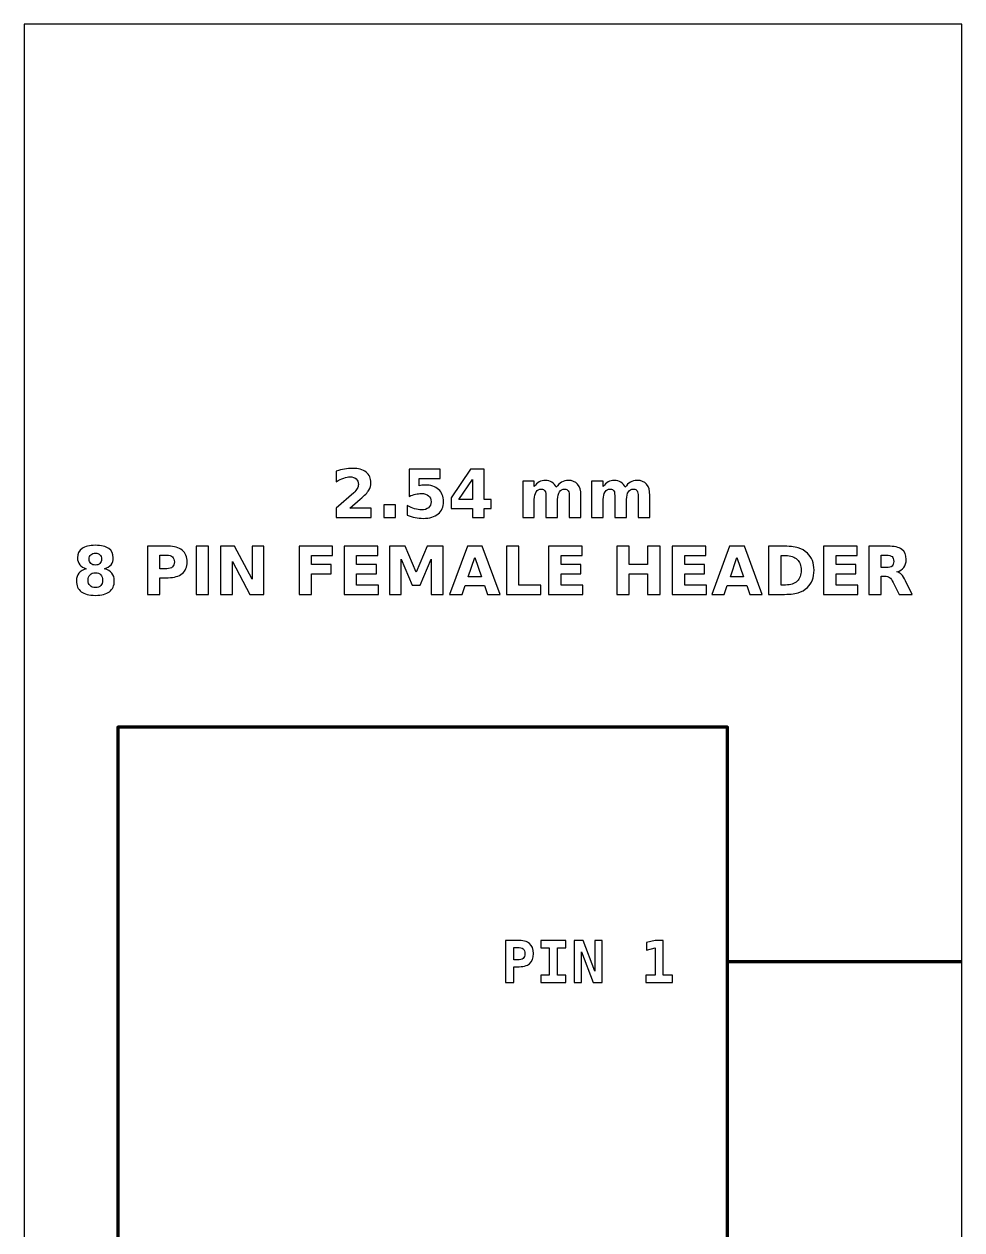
# Model space of a CAD drawing. Header units: centimetres. Extents: x -11.5 to -9.5, y -18.9 to -8.8.
# Drawn here: x -11.5 to -9.5, y -11.422 to -8.85 of the extents above; entities that cross this region are included whole.
import ezdxf

# ---------------------------------------------------------------- set-up
doc = ezdxf.new("R2010")
doc.units = ezdxf.units.CM
doc.header["$MEASUREMENT"] = 0
doc.layers.add('Layer 1', color=7, linetype='Continuous')

msp = doc.modelspace()

# ---------------------------------------------------------------- linework, layer by layer
at = {"layer": 'Layer 1', "color": 7}
msp.add_lwpolyline([(-11.5, -18.85), (-9.5, -18.85), (-9.5, -8.85), (-11.5, -8.85), (-11.5, -18.85)], close=True, dxfattribs=at)
at = {"layer": 'Layer 1', "color": 7, "lineweight": 100}
msp.add_lwpolyline([(-11.3, -18.35), (-10, -18.35), (-10, -10.35), (-11.3, -10.35), (-11.3, -18.35)], close=True, dxfattribs=at)
at = {"layer": 'Layer 1', "color": 250}
for points, knots in [([(-10.80503, -9.88297), (-10.80503, -9.88297), (-10.75975, -9.88297), (-10.75975, -9.88297), (-10.75975, -9.88297), (-10.75975, -9.88297), (-10.75975, -9.90247), (-10.75975, -9.90247), (-10.75975, -9.90247), (-10.75975, -9.90247), (-10.83452, -9.90247), (-10.83452, -9.90247), (-10.83452, -9.90247), (-10.83452, -9.90247), (-10.83452, -9.88297), (-10.83452, -9.88297), (-10.83452, -9.88297), (-10.83452, -9.88297), (-10.79696, -9.84984), (-10.79696, -9.84984), (-10.79696, -9.84984), (-10.7936, -9.8468), (-10.79113, -9.84384), (-10.78953, -9.84095), (-10.78953, -9.84095), (-10.78791, -9.83805), (-10.78711, -9.83504), (-10.78711, -9.83191), (-10.78711, -9.83191), (-10.78711, -9.82709), (-10.78873, -9.82321), (-10.79197, -9.82027), (-10.79197, -9.82027), (-10.7952, -9.81733), (-10.7995, -9.81588), (-10.80489, -9.81588), (-10.80489, -9.81588), (-10.80902, -9.81588), (-10.81354, -9.81677), (-10.81846, -9.81853), (-10.81846, -9.81853), (-10.82337, -9.8203), (-10.82864, -9.82293), (-10.83424, -9.82641), (-10.83424, -9.82641), (-10.83424, -9.82641), (-10.83424, -9.80381), (-10.83424, -9.80381), (-10.83424, -9.80381), (-10.82826, -9.80184), (-10.82236, -9.80033), (-10.81653, -9.7993), (-10.81653, -9.7993), (-10.81069, -9.79826), (-10.80498, -9.79774), (-10.79936, -9.79774), (-10.79936, -9.79774), (-10.78706, -9.79774), (-10.77749, -9.80045), (-10.77067, -9.80588), (-10.77067, -9.80588), (-10.76385, -9.81129), (-10.76044, -9.81884), (-10.76044, -9.82855), (-10.76044, -9.82855), (-10.76044, -9.83415), (-10.76189, -9.83937), (-10.76479, -9.84422), (-10.76479, -9.84422), (-10.76768, -9.84906), (-10.77377, -9.85555), (-10.78304, -9.86369), (-10.78304, -9.86369), (-10.78304, -9.86369), (-10.80503, -9.88297), (-10.80503, -9.88297)], [0, 0, 0, 0, 0.0526316, 0.0526316, 0.0526316, 0.0526316, 0.1052632, 0.1052632, 0.1052632, 0.1052632, 0.1578947, 0.1578947, 0.1578947, 0.1578947, 0.2105263, 0.2105263, 0.2105263, 0.2105263, 0.2631579, 0.2631579, 0.2631579, 0.2631579, 0.3157895, 0.3157895, 0.3157895, 0.3157895, 0.3684211, 0.3684211, 0.3684211, 0.3684211, 0.4210526, 0.4210526, 0.4210526, 0.4210526, 0.4736842, 0.4736842, 0.4736842, 0.4736842, 0.5263158, 0.5263158, 0.5263158, 0.5263158, 0.5789474, 0.5789474, 0.5789474, 0.5789474, 0.6315789, 0.6315789, 0.6315789, 0.6315789, 0.6842105, 0.6842105, 0.6842105, 0.6842105, 0.7368421, 0.7368421, 0.7368421, 0.7368421, 0.7894737, 0.7894737, 0.7894737, 0.7894737, 0.8421053, 0.8421053, 0.8421053, 0.8421053, 0.8947368, 0.8947368, 0.8947368, 0.8947368, 0.9473684, 0.9473684, 0.9473684, 0.9473684, 1, 1, 1, 1]), ([(-10.67894, -9.7996), (-10.67894, -9.7996), (-10.613, -9.7996), (-10.613, -9.7996), (-10.613, -9.7996), (-10.613, -9.7996), (-10.613, -9.8191), (-10.613, -9.8191), (-10.613, -9.8191), (-10.613, -9.8191), (-10.6578, -9.8191), (-10.6578, -9.8191), (-10.6578, -9.8191), (-10.6578, -9.8191), (-10.6578, -9.83502), (-10.6578, -9.83502), (-10.6578, -9.83502), (-10.65578, -9.83448), (-10.65375, -9.83406), (-10.65171, -9.83375), (-10.65171, -9.83375), (-10.64966, -9.83344), (-10.64752, -9.8333), (-10.64533, -9.8333), (-10.64533, -9.8333), (-10.63278, -9.8333), (-10.62302, -9.83643), (-10.61603, -9.84271), (-10.61603, -9.84271), (-10.60905, -9.84897), (-10.60557, -9.85771), (-10.60557, -9.86891), (-10.60557, -9.86891), (-10.60557, -9.88003), (-10.60938, -9.88874), (-10.61697, -9.89504), (-10.61697, -9.89504), (-10.62457, -9.90132), (-10.63513, -9.90447), (-10.64863, -9.90447), (-10.64863, -9.90447), (-10.65446, -9.90447), (-10.66025, -9.9039), (-10.66596, -9.90278), (-10.66596, -9.90278), (-10.67168, -9.90165), (-10.67737, -9.89995), (-10.68301, -9.89765), (-10.68301, -9.89765), (-10.68301, -9.89765), (-10.68301, -9.87676), (-10.68301, -9.87676), (-10.68301, -9.87676), (-10.67741, -9.87999), (-10.6721, -9.88239), (-10.66707, -9.88398), (-10.66707, -9.88398), (-10.66203, -9.88561), (-10.65728, -9.88641), (-10.65284, -9.88641), (-10.65284, -9.88641), (-10.64639, -9.88641), (-10.64134, -9.88483), (-10.63764, -9.88168), (-10.63764, -9.88168), (-10.63395, -9.87855), (-10.63209, -9.8743), (-10.63209, -9.86891), (-10.63209, -9.86891), (-10.63209, -9.8635), (-10.63395, -9.85924), (-10.63764, -9.85612), (-10.63764, -9.85612), (-10.64134, -9.85299), (-10.64639, -9.85144), (-10.65284, -9.85144), (-10.65284, -9.85144), (-10.65665, -9.85144), (-10.66072, -9.85193), (-10.66502, -9.85292), (-10.66502, -9.85292), (-10.66935, -9.8539), (-10.67398, -9.85543), (-10.67894, -9.8575), (-10.67894, -9.8575), (-10.67894, -9.8575), (-10.67894, -9.7996), (-10.67894, -9.7996)], [0, 0, 0, 0, 0.0454545, 0.0454545, 0.0454545, 0.0454545, 0.0909091, 0.0909091, 0.0909091, 0.0909091, 0.1363636, 0.1363636, 0.1363636, 0.1363636, 0.1818182, 0.1818182, 0.1818182, 0.1818182, 0.2272727, 0.2272727, 0.2272727, 0.2272727, 0.2727273, 0.2727273, 0.2727273, 0.2727273, 0.3181818, 0.3181818, 0.3181818, 0.3181818, 0.3636364, 0.3636364, 0.3636364, 0.3636364, 0.4090909, 0.4090909, 0.4090909, 0.4090909, 0.4545455, 0.4545455, 0.4545455, 0.4545455, 0.5, 0.5, 0.5, 0.5, 0.5454545, 0.5454545, 0.5454545, 0.5454545, 0.5909091, 0.5909091, 0.5909091, 0.5909091, 0.6363636, 0.6363636, 0.6363636, 0.6363636, 0.6818182, 0.6818182, 0.6818182, 0.6818182, 0.7272727, 0.7272727, 0.7272727, 0.7272727, 0.7727273, 0.7727273, 0.7727273, 0.7727273, 0.8181818, 0.8181818, 0.8181818, 0.8181818, 0.8636364, 0.8636364, 0.8636364, 0.8636364, 0.9090909, 0.9090909, 0.9090909, 0.9090909, 0.9545455, 0.9545455, 0.9545455, 0.9545455, 1, 1, 1, 1]), ([(-10.54816, -9.7996), (-10.54816, -9.7996), (-10.51866, -9.7996), (-10.51866, -9.7996), (-10.51866, -9.7996), (-10.51866, -9.7996), (-10.51866, -9.86451), (-10.51866, -9.86451), (-10.51866, -9.86451), (-10.51866, -9.86451), (-10.50399, -9.86451), (-10.50399, -9.86451), (-10.50399, -9.86451), (-10.50399, -9.86451), (-10.50399, -9.88373), (-10.50399, -9.88373), (-10.50399, -9.88373), (-10.50399, -9.88373), (-10.51866, -9.88373), (-10.51866, -9.88373), (-10.51866, -9.88373), (-10.51866, -9.88373), (-10.51866, -9.90247), (-10.51866, -9.90247), (-10.51866, -9.90247), (-10.51866, -9.90247), (-10.54373, -9.90247), (-10.54373, -9.90247), (-10.54373, -9.90247), (-10.54373, -9.90247), (-10.54373, -9.88373), (-10.54373, -9.88373), (-10.54373, -9.88373), (-10.54373, -9.88373), (-10.58936, -9.88373), (-10.58936, -9.88373), (-10.58936, -9.88373), (-10.58936, -9.88373), (-10.58936, -9.86098), (-10.58936, -9.86098), (-10.58936, -9.86098), (-10.58936, -9.86098), (-10.54816, -9.7996), (-10.54816, -9.7996)], [0, 0, 0, 0, 0.0909091, 0.0909091, 0.0909091, 0.0909091, 0.1818182, 0.1818182, 0.1818182, 0.1818182, 0.2727273, 0.2727273, 0.2727273, 0.2727273, 0.3636364, 0.3636364, 0.3636364, 0.3636364, 0.4545455, 0.4545455, 0.4545455, 0.4545455, 0.5454545, 0.5454545, 0.5454545, 0.5454545, 0.6363636, 0.6363636, 0.6363636, 0.6363636, 0.7272727, 0.7272727, 0.7272727, 0.7272727, 0.8181818, 0.8181818, 0.8181818, 0.8181818, 0.9090909, 0.9090909, 0.9090909, 0.9090909, 1, 1, 1, 1]), ([(-10.54373, -9.82145), (-10.54373, -9.82145), (-10.57283, -9.86451), (-10.57283, -9.86451), (-10.57283, -9.86451), (-10.57283, -9.86451), (-10.54373, -9.86451), (-10.54373, -9.86451), (-10.54373, -9.86451), (-10.54373, -9.86451), (-10.54373, -9.82145), (-10.54373, -9.82145)], [0, 0, 0, 0, 0.3333333, 0.3333333, 0.3333333, 0.3333333, 0.6666667, 0.6666667, 0.6666667, 0.6666667, 1, 1, 1, 1]), ([(-10.36502, -9.83812), (-10.36189, -9.83335), (-10.3582, -9.8297), (-10.35389, -9.82721), (-10.35389, -9.82721), (-10.34959, -9.82469), (-10.34489, -9.82345), (-10.33974, -9.82345), (-10.33974, -9.82345), (-10.33087, -9.82345), (-10.32412, -9.82618), (-10.31949, -9.83166), (-10.31949, -9.83166), (-10.31485, -9.83711), (-10.31252, -9.84506), (-10.31252, -9.85548), (-10.31252, -9.85548), (-10.31252, -9.85548), (-10.31252, -9.90247), (-10.31252, -9.90247), (-10.31252, -9.90247), (-10.31252, -9.90247), (-10.33734, -9.90247), (-10.33734, -9.90247), (-10.33734, -9.90247), (-10.33734, -9.90247), (-10.33734, -9.86223), (-10.33734, -9.86223), (-10.33734, -9.86223), (-10.33729, -9.86164), (-10.33727, -9.86103), (-10.33724, -9.86037), (-10.33724, -9.86037), (-10.33722, -9.85974), (-10.3372, -9.85882), (-10.3372, -9.85762), (-10.3372, -9.85762), (-10.3372, -9.85216), (-10.33799, -9.84819), (-10.33962, -9.84574), (-10.33962, -9.84574), (-10.34122, -9.84327), (-10.3438, -9.84205), (-10.34738, -9.84205), (-10.34738, -9.84205), (-10.35208, -9.84205), (-10.35568, -9.84398), (-10.35824, -9.84784), (-10.35824, -9.84784), (-10.36078, -9.85169), (-10.3621, -9.85727), (-10.3622, -9.86458), (-10.3622, -9.86458), (-10.3622, -9.86458), (-10.3622, -9.90247), (-10.3622, -9.90247), (-10.3622, -9.90247), (-10.3622, -9.90247), (-10.38701, -9.90247), (-10.38701, -9.90247), (-10.38701, -9.90247), (-10.38701, -9.90247), (-10.38701, -9.86223), (-10.38701, -9.86223), (-10.38701, -9.86223), (-10.38701, -9.85369), (-10.38774, -9.84819), (-10.38922, -9.84574), (-10.38922, -9.84574), (-10.39068, -9.84327), (-10.39329, -9.84205), (-10.39705, -9.84205), (-10.39705, -9.84205), (-10.4018, -9.84205), (-10.40545, -9.844), (-10.40801, -9.84788), (-10.40801, -9.84788), (-10.41057, -9.85176), (-10.41187, -9.85729), (-10.41187, -9.86451), (-10.41187, -9.86451), (-10.41187, -9.86451), (-10.41187, -9.90247), (-10.41187, -9.90247), (-10.41187, -9.90247), (-10.41187, -9.90247), (-10.43668, -9.90247), (-10.43668, -9.90247), (-10.43668, -9.90247), (-10.43668, -9.90247), (-10.43668, -9.82531), (-10.43668, -9.82531), (-10.43668, -9.82531), (-10.43668, -9.82531), (-10.41187, -9.82531), (-10.41187, -9.82531), (-10.41187, -9.82531), (-10.41187, -9.82531), (-10.41187, -9.83662), (-10.41187, -9.83662), (-10.41187, -9.83662), (-10.40883, -9.83224), (-10.40535, -9.82898), (-10.40142, -9.82676), (-10.40142, -9.82676), (-10.3975, -9.82455), (-10.39317, -9.82345), (-10.38844, -9.82345), (-10.38844, -9.82345), (-10.38313, -9.82345), (-10.3784, -9.82474), (-10.37433, -9.82731), (-10.37433, -9.82731), (-10.37024, -9.82989), (-10.36713, -9.83349), (-10.36502, -9.83812)], [0, 0, 0, 0, 0.0344828, 0.0344828, 0.0344828, 0.0344828, 0.0689655, 0.0689655, 0.0689655, 0.0689655, 0.1034483, 0.1034483, 0.1034483, 0.1034483, 0.137931, 0.137931, 0.137931, 0.137931, 0.1724138, 0.1724138, 0.1724138, 0.1724138, 0.2068966, 0.2068966, 0.2068966, 0.2068966, 0.2413793, 0.2413793, 0.2413793, 0.2413793, 0.2758621, 0.2758621, 0.2758621, 0.2758621, 0.3103448, 0.3103448, 0.3103448, 0.3103448, 0.3448276, 0.3448276, 0.3448276, 0.3448276, 0.3793103, 0.3793103, 0.3793103, 0.3793103, 0.4137931, 0.4137931, 0.4137931, 0.4137931, 0.4482759, 0.4482759, 0.4482759, 0.4482759, 0.4827586, 0.4827586, 0.4827586, 0.4827586, 0.5172414, 0.5172414, 0.5172414, 0.5172414, 0.5517241, 0.5517241, 0.5517241, 0.5517241, 0.5862069, 0.5862069, 0.5862069, 0.5862069, 0.6206897, 0.6206897, 0.6206897, 0.6206897, 0.6551724, 0.6551724, 0.6551724, 0.6551724, 0.6896552, 0.6896552, 0.6896552, 0.6896552, 0.7241379, 0.7241379, 0.7241379, 0.7241379, 0.7586207, 0.7586207, 0.7586207, 0.7586207, 0.7931034, 0.7931034, 0.7931034, 0.7931034, 0.8275862, 0.8275862, 0.8275862, 0.8275862, 0.862069, 0.862069, 0.862069, 0.862069, 0.8965517, 0.8965517, 0.8965517, 0.8965517, 0.9310345, 0.9310345, 0.9310345, 0.9310345, 0.9655172, 0.9655172, 0.9655172, 0.9655172, 1, 1, 1, 1]), ([(-10.21798, -9.83812), (-10.21485, -9.83335), (-10.21116, -9.8297), (-10.20685, -9.82721), (-10.20685, -9.82721), (-10.20255, -9.82469), (-10.19785, -9.82345), (-10.1927, -9.82345), (-10.1927, -9.82345), (-10.18383, -9.82345), (-10.17708, -9.82618), (-10.17245, -9.83166), (-10.17245, -9.83166), (-10.16781, -9.83711), (-10.16548, -9.84506), (-10.16548, -9.85548), (-10.16548, -9.85548), (-10.16548, -9.85548), (-10.16548, -9.90247), (-10.16548, -9.90247), (-10.16548, -9.90247), (-10.16548, -9.90247), (-10.1903, -9.90247), (-10.1903, -9.90247), (-10.1903, -9.90247), (-10.1903, -9.90247), (-10.1903, -9.86223), (-10.1903, -9.86223), (-10.1903, -9.86223), (-10.19025, -9.86164), (-10.19023, -9.86103), (-10.1902, -9.86037), (-10.1902, -9.86037), (-10.19018, -9.85974), (-10.19016, -9.85882), (-10.19016, -9.85762), (-10.19016, -9.85762), (-10.19016, -9.85216), (-10.19095, -9.84819), (-10.19258, -9.84574), (-10.19258, -9.84574), (-10.19418, -9.84327), (-10.19676, -9.84205), (-10.20034, -9.84205), (-10.20034, -9.84205), (-10.20504, -9.84205), (-10.20864, -9.84398), (-10.2112, -9.84784), (-10.2112, -9.84784), (-10.21374, -9.85169), (-10.21506, -9.85727), (-10.21516, -9.86458), (-10.21516, -9.86458), (-10.21516, -9.86458), (-10.21516, -9.90247), (-10.21516, -9.90247), (-10.21516, -9.90247), (-10.21516, -9.90247), (-10.23997, -9.90247), (-10.23997, -9.90247), (-10.23997, -9.90247), (-10.23997, -9.90247), (-10.23997, -9.86223), (-10.23997, -9.86223), (-10.23997, -9.86223), (-10.23997, -9.85369), (-10.2407, -9.84819), (-10.24218, -9.84574), (-10.24218, -9.84574), (-10.24364, -9.84327), (-10.24625, -9.84205), (-10.25001, -9.84205), (-10.25001, -9.84205), (-10.25476, -9.84205), (-10.25841, -9.844), (-10.26097, -9.84788), (-10.26097, -9.84788), (-10.26353, -9.85176), (-10.26483, -9.85729), (-10.26483, -9.86451), (-10.26483, -9.86451), (-10.26483, -9.86451), (-10.26483, -9.90247), (-10.26483, -9.90247), (-10.26483, -9.90247), (-10.26483, -9.90247), (-10.28964, -9.90247), (-10.28964, -9.90247), (-10.28964, -9.90247), (-10.28964, -9.90247), (-10.28964, -9.82531), (-10.28964, -9.82531), (-10.28964, -9.82531), (-10.28964, -9.82531), (-10.26483, -9.82531), (-10.26483, -9.82531), (-10.26483, -9.82531), (-10.26483, -9.82531), (-10.26483, -9.83662), (-10.26483, -9.83662), (-10.26483, -9.83662), (-10.26179, -9.83224), (-10.25831, -9.82898), (-10.25438, -9.82676), (-10.25438, -9.82676), (-10.25046, -9.82455), (-10.24613, -9.82345), (-10.2414, -9.82345), (-10.2414, -9.82345), (-10.23609, -9.82345), (-10.23136, -9.82474), (-10.22729, -9.82731), (-10.22729, -9.82731), (-10.2232, -9.82989), (-10.22009, -9.83349), (-10.21798, -9.83812)], [0, 0, 0, 0, 0.0344828, 0.0344828, 0.0344828, 0.0344828, 0.0689655, 0.0689655, 0.0689655, 0.0689655, 0.1034483, 0.1034483, 0.1034483, 0.1034483, 0.137931, 0.137931, 0.137931, 0.137931, 0.1724138, 0.1724138, 0.1724138, 0.1724138, 0.2068966, 0.2068966, 0.2068966, 0.2068966, 0.2413793, 0.2413793, 0.2413793, 0.2413793, 0.2758621, 0.2758621, 0.2758621, 0.2758621, 0.3103448, 0.3103448, 0.3103448, 0.3103448, 0.3448276, 0.3448276, 0.3448276, 0.3448276, 0.3793103, 0.3793103, 0.3793103, 0.3793103, 0.4137931, 0.4137931, 0.4137931, 0.4137931, 0.4482759, 0.4482759, 0.4482759, 0.4482759, 0.4827586, 0.4827586, 0.4827586, 0.4827586, 0.5172414, 0.5172414, 0.5172414, 0.5172414, 0.5517241, 0.5517241, 0.5517241, 0.5517241, 0.5862069, 0.5862069, 0.5862069, 0.5862069, 0.6206897, 0.6206897, 0.6206897, 0.6206897, 0.6551724, 0.6551724, 0.6551724, 0.6551724, 0.6896552, 0.6896552, 0.6896552, 0.6896552, 0.7241379, 0.7241379, 0.7241379, 0.7241379, 0.7586207, 0.7586207, 0.7586207, 0.7586207, 0.7931034, 0.7931034, 0.7931034, 0.7931034, 0.8275862, 0.8275862, 0.8275862, 0.8275862, 0.862069, 0.862069, 0.862069, 0.862069, 0.8965517, 0.8965517, 0.8965517, 0.8965517, 0.9310345, 0.9310345, 0.9310345, 0.9310345, 0.9655172, 0.9655172, 0.9655172, 0.9655172, 1, 1, 1, 1]), ([(-10.73311, -9.8758), (-10.73311, -9.8758), (-10.70829, -9.8758), (-10.70829, -9.8758), (-10.70829, -9.8758), (-10.70829, -9.8758), (-10.70829, -9.90247), (-10.70829, -9.90247), (-10.70829, -9.90247), (-10.70829, -9.90247), (-10.73311, -9.90247), (-10.73311, -9.90247), (-10.73311, -9.90247), (-10.73311, -9.90247), (-10.73311, -9.8758), (-10.73311, -9.8758)], [0, 0, 0, 0, 0.25, 0.25, 0.25, 0.25, 0.5, 0.5, 0.5, 0.5, 0.75, 0.75, 0.75, 0.75, 1, 1, 1, 1]), ([(-11.36736, -10.01195), (-11.37359, -10.01006), (-11.3783, -10.00717), (-11.38147, -10.00327), (-11.38147, -10.00327), (-11.38465, -9.99936), (-11.38622, -9.9945), (-11.38622, -9.98866), (-11.38622, -9.98866), (-11.38622, -9.97998), (-11.38298, -9.97335), (-11.37651, -9.96881), (-11.37651, -9.96881), (-11.37004, -9.96427), (-11.36052, -9.96199), (-11.34798, -9.96199), (-11.34798, -9.96199), (-11.33554, -9.96199), (-11.32606, -9.96425), (-11.31959, -9.96879), (-11.31959, -9.96879), (-11.31313, -9.97331), (-11.30988, -9.97994), (-11.30988, -9.98866), (-11.30988, -9.98866), (-11.30988, -9.9945), (-11.31148, -9.99936), (-11.31465, -10.00327), (-11.31465, -10.00327), (-11.31785, -10.00717), (-11.32258, -10.01006), (-11.32881, -10.01195), (-11.32881, -10.01195), (-11.32183, -10.01387), (-11.31656, -10.017), (-11.31301, -10.02135), (-11.31301, -10.02135), (-11.30946, -10.02568), (-11.30767, -10.03116), (-11.30767, -10.03779), (-11.30767, -10.03779), (-11.30767, -10.04798), (-11.31106, -10.05569), (-11.31783, -10.06089), (-11.31783, -10.06089), (-11.3246, -10.06611), (-11.33467, -10.06872), (-11.34798, -10.06872), (-11.34798, -10.06872), (-11.36136, -10.06872), (-11.37145, -10.06611), (-11.37827, -10.06089), (-11.37827, -10.06089), (-11.38509, -10.05569), (-11.3885, -10.04798), (-11.3885, -10.03779), (-11.3885, -10.03779), (-11.3885, -10.03116), (-11.38671, -10.02568), (-11.38316, -10.02135), (-11.38316, -10.02135), (-11.37961, -10.017), (-11.37434, -10.01387), (-11.36736, -10.01195)], [0, 0, 0, 0, 0.0625, 0.0625, 0.0625, 0.0625, 0.125, 0.125, 0.125, 0.125, 0.1875, 0.1875, 0.1875, 0.1875, 0.25, 0.25, 0.25, 0.25, 0.3125, 0.3125, 0.3125, 0.3125, 0.375, 0.375, 0.375, 0.375, 0.4375, 0.4375, 0.4375, 0.4375, 0.5, 0.5, 0.5, 0.5, 0.5625, 0.5625, 0.5625, 0.5625, 0.625, 0.625, 0.625, 0.625, 0.6875, 0.6875, 0.6875, 0.6875, 0.75, 0.75, 0.75, 0.75, 0.8125, 0.8125, 0.8125, 0.8125, 0.875, 0.875, 0.875, 0.875, 0.9375, 0.9375, 0.9375, 0.9375, 1, 1, 1, 1]), ([(-11.36115, -9.99134), (-11.36115, -9.99544), (-11.36002, -9.99859), (-11.35774, -10.00077), (-11.35774, -10.00077), (-11.35546, -10.00299), (-11.35221, -10.00409), (-11.34798, -10.00409), (-11.34798, -10.00409), (-11.34384, -10.00409), (-11.34064, -10.00299), (-11.33841, -10.00077), (-11.33841, -10.00077), (-11.33615, -9.99859), (-11.33502, -9.99544), (-11.33502, -9.99134), (-11.33502, -9.99134), (-11.33502, -9.98725), (-11.33615, -9.98412), (-11.33841, -9.98194), (-11.33841, -9.98194), (-11.34064, -9.97975), (-11.34384, -9.97867), (-11.34798, -9.97867), (-11.34798, -9.97867), (-11.35221, -9.97867), (-11.35546, -9.97977), (-11.35774, -9.98198), (-11.35774, -9.98198), (-11.36002, -9.98417), (-11.36115, -9.9873), (-11.36115, -9.99134)], [0, 0, 0, 0, 0.125, 0.125, 0.125, 0.125, 0.25, 0.25, 0.25, 0.25, 0.375, 0.375, 0.375, 0.375, 0.5, 0.5, 0.5, 0.5, 0.625, 0.625, 0.625, 0.625, 0.75, 0.75, 0.75, 0.75, 0.875, 0.875, 0.875, 0.875, 1, 1, 1, 1]), ([(-11.23683, -9.96385), (-11.23683, -9.96385), (-11.19281, -9.96385), (-11.19281, -9.96385), (-11.19281, -9.96385), (-11.17971, -9.96385), (-11.16966, -9.96677), (-11.16265, -9.97258), (-11.16265, -9.97258), (-11.15565, -9.97839), (-11.15214, -9.98666), (-11.15214, -9.99741), (-11.15214, -9.99741), (-11.15214, -10.00818), (-11.15565, -10.01648), (-11.16265, -10.02229), (-11.16265, -10.02229), (-11.16966, -10.0281), (-11.17971, -10.03102), (-11.19281, -10.03102), (-11.19281, -10.03102), (-11.19281, -10.03102), (-11.2103, -10.03102), (-11.2103, -10.03102), (-11.2103, -10.03102), (-11.2103, -10.03102), (-11.2103, -10.06672), (-11.2103, -10.06672), (-11.2103, -10.06672), (-11.2103, -10.06672), (-11.23683, -10.06672), (-11.23683, -10.06672), (-11.23683, -10.06672), (-11.23683, -10.06672), (-11.23683, -9.96385), (-11.23683, -9.96385)], [0, 0, 0, 0, 0.1111111, 0.1111111, 0.1111111, 0.1111111, 0.2222222, 0.2222222, 0.2222222, 0.2222222, 0.3333333, 0.3333333, 0.3333333, 0.3333333, 0.4444444, 0.4444444, 0.4444444, 0.4444444, 0.5555556, 0.5555556, 0.5555556, 0.5555556, 0.6666667, 0.6666667, 0.6666667, 0.6666667, 0.7777778, 0.7777778, 0.7777778, 0.7777778, 0.8888889, 0.8888889, 0.8888889, 0.8888889, 1, 1, 1, 1]), ([(-11.13342, -9.96385), (-11.13342, -9.96385), (-11.10689, -9.96385), (-11.10689, -9.96385), (-11.10689, -9.96385), (-11.10689, -9.96385), (-11.10689, -10.06672), (-11.10689, -10.06672), (-11.10689, -10.06672), (-11.10689, -10.06672), (-11.13342, -10.06672), (-11.13342, -10.06672), (-11.13342, -10.06672), (-11.13342, -10.06672), (-11.13342, -9.96385), (-11.13342, -9.96385)], [0, 0, 0, 0, 0.25, 0.25, 0.25, 0.25, 0.5, 0.5, 0.5, 0.5, 0.75, 0.75, 0.75, 0.75, 1, 1, 1, 1]), ([(-11.08093, -9.96385), (-11.08093, -9.96385), (-11.0513, -9.96385), (-11.0513, -9.96385), (-11.0513, -9.96385), (-11.0513, -9.96385), (-11.01388, -10.03441), (-11.01388, -10.03441), (-11.01388, -10.03441), (-11.01388, -10.03441), (-11.01388, -9.96385), (-11.01388, -9.96385), (-11.01388, -9.96385), (-11.01388, -9.96385), (-10.98874, -9.96385), (-10.98874, -9.96385), (-10.98874, -9.96385), (-10.98874, -9.96385), (-10.98874, -10.06672), (-10.98874, -10.06672), (-10.98874, -10.06672), (-10.98874, -10.06672), (-11.01837, -10.06672), (-11.01837, -10.06672), (-11.01837, -10.06672), (-11.01837, -10.06672), (-11.05579, -9.99616), (-11.05579, -9.99616), (-11.05579, -9.99616), (-11.05579, -9.99616), (-11.05579, -10.06672), (-11.05579, -10.06672), (-11.05579, -10.06672), (-11.05579, -10.06672), (-11.08093, -10.06672), (-11.08093, -10.06672), (-11.08093, -10.06672), (-11.08093, -10.06672), (-11.08093, -9.96385), (-11.08093, -9.96385)], [0, 0, 0, 0, 0.1, 0.1, 0.1, 0.1, 0.2, 0.2, 0.2, 0.2, 0.3, 0.3, 0.3, 0.3, 0.4, 0.4, 0.4, 0.4, 0.5, 0.5, 0.5, 0.5, 0.6, 0.6, 0.6, 0.6, 0.7, 0.7, 0.7, 0.7, 0.8, 0.8, 0.8, 0.8, 0.9, 0.9, 0.9, 0.9, 1, 1, 1, 1]), ([(-10.91371, -9.96385), (-10.91371, -9.96385), (-10.84212, -9.96385), (-10.84212, -9.96385), (-10.84212, -9.96385), (-10.84212, -9.96385), (-10.84212, -9.98391), (-10.84212, -9.98391), (-10.84212, -9.98391), (-10.84212, -9.98391), (-10.88718, -9.98391), (-10.88718, -9.98391), (-10.88718, -9.98391), (-10.88718, -9.98391), (-10.88718, -10.00306), (-10.88718, -10.00306), (-10.88718, -10.00306), (-10.88718, -10.00306), (-10.8448, -10.00306), (-10.8448, -10.00306), (-10.8448, -10.00306), (-10.8448, -10.00306), (-10.8448, -10.02312), (-10.8448, -10.02312), (-10.8448, -10.02312), (-10.8448, -10.02312), (-10.88718, -10.02312), (-10.88718, -10.02312), (-10.88718, -10.02312), (-10.88718, -10.02312), (-10.88718, -10.06672), (-10.88718, -10.06672), (-10.88718, -10.06672), (-10.88718, -10.06672), (-10.91371, -10.06672), (-10.91371, -10.06672), (-10.91371, -10.06672), (-10.91371, -10.06672), (-10.91371, -9.96385), (-10.91371, -9.96385)], [0, 0, 0, 0, 0.1, 0.1, 0.1, 0.1, 0.2, 0.2, 0.2, 0.2, 0.3, 0.3, 0.3, 0.3, 0.4, 0.4, 0.4, 0.4, 0.5, 0.5, 0.5, 0.5, 0.6, 0.6, 0.6, 0.6, 0.7, 0.7, 0.7, 0.7, 0.8, 0.8, 0.8, 0.8, 0.9, 0.9, 0.9, 0.9, 1, 1, 1, 1]), ([(-10.81731, -9.96385), (-10.81731, -9.96385), (-10.74572, -9.96385), (-10.74572, -9.96385), (-10.74572, -9.96385), (-10.74572, -9.96385), (-10.74572, -9.98391), (-10.74572, -9.98391), (-10.74572, -9.98391), (-10.74572, -9.98391), (-10.79078, -9.98391), (-10.79078, -9.98391), (-10.79078, -9.98391), (-10.79078, -9.98391), (-10.79078, -10.00306), (-10.79078, -10.00306), (-10.79078, -10.00306), (-10.79078, -10.00306), (-10.74843, -10.00306), (-10.74843, -10.00306), (-10.74843, -10.00306), (-10.74843, -10.00306), (-10.74843, -10.02312), (-10.74843, -10.02312), (-10.74843, -10.02312), (-10.74843, -10.02312), (-10.79078, -10.02312), (-10.79078, -10.02312), (-10.79078, -10.02312), (-10.79078, -10.02312), (-10.79078, -10.04666), (-10.79078, -10.04666), (-10.79078, -10.04666), (-10.79078, -10.04666), (-10.74422, -10.04666), (-10.74422, -10.04666), (-10.74422, -10.04666), (-10.74422, -10.04666), (-10.74422, -10.06672), (-10.74422, -10.06672), (-10.74422, -10.06672), (-10.74422, -10.06672), (-10.81731, -10.06672), (-10.81731, -10.06672), (-10.81731, -10.06672), (-10.81731, -10.06672), (-10.81731, -9.96385), (-10.81731, -9.96385)], [0, 0, 0, 0, 0.0833333, 0.0833333, 0.0833333, 0.0833333, 0.1666667, 0.1666667, 0.1666667, 0.1666667, 0.25, 0.25, 0.25, 0.25, 0.3333333, 0.3333333, 0.3333333, 0.3333333, 0.4166667, 0.4166667, 0.4166667, 0.4166667, 0.5, 0.5, 0.5, 0.5, 0.5833333, 0.5833333, 0.5833333, 0.5833333, 0.6666667, 0.6666667, 0.6666667, 0.6666667, 0.75, 0.75, 0.75, 0.75, 0.8333333, 0.8333333, 0.8333333, 0.8333333, 0.9166667, 0.9166667, 0.9166667, 0.9166667, 1, 1, 1, 1]), ([(-10.72091, -9.96385), (-10.72091, -9.96385), (-10.68716, -9.96385), (-10.68716, -9.96385), (-10.68716, -9.96385), (-10.68716, -9.96385), (-10.66371, -10.01891), (-10.66371, -10.01891), (-10.66371, -10.01891), (-10.66371, -10.01891), (-10.64015, -9.96385), (-10.64015, -9.96385), (-10.64015, -9.96385), (-10.64015, -9.96385), (-10.60647, -9.96385), (-10.60647, -9.96385), (-10.60647, -9.96385), (-10.60647, -9.96385), (-10.60647, -10.06672), (-10.60647, -10.06672), (-10.60647, -10.06672), (-10.60647, -10.06672), (-10.63154, -10.06672), (-10.63154, -10.06672), (-10.63154, -10.06672), (-10.63154, -10.06672), (-10.63154, -9.99148), (-10.63154, -9.99148), (-10.63154, -9.99148), (-10.63154, -9.99148), (-10.65525, -10.04694), (-10.65525, -10.04694), (-10.65525, -10.04694), (-10.65525, -10.04694), (-10.67206, -10.04694), (-10.67206, -10.04694), (-10.67206, -10.04694), (-10.67206, -10.04694), (-10.69577, -9.99148), (-10.69577, -9.99148), (-10.69577, -9.99148), (-10.69577, -9.99148), (-10.69577, -10.06672), (-10.69577, -10.06672), (-10.69577, -10.06672), (-10.69577, -10.06672), (-10.72091, -10.06672), (-10.72091, -10.06672), (-10.72091, -10.06672), (-10.72091, -10.06672), (-10.72091, -9.96385), (-10.72091, -9.96385)], [0, 0, 0, 0, 0.0769231, 0.0769231, 0.0769231, 0.0769231, 0.1538462, 0.1538462, 0.1538462, 0.1538462, 0.2307692, 0.2307692, 0.2307692, 0.2307692, 0.3076923, 0.3076923, 0.3076923, 0.3076923, 0.3846154, 0.3846154, 0.3846154, 0.3846154, 0.4615385, 0.4615385, 0.4615385, 0.4615385, 0.5384615, 0.5384615, 0.5384615, 0.5384615, 0.6153846, 0.6153846, 0.6153846, 0.6153846, 0.6923077, 0.6923077, 0.6923077, 0.6923077, 0.7692308, 0.7692308, 0.7692308, 0.7692308, 0.8461538, 0.8461538, 0.8461538, 0.8461538, 0.9230769, 0.9230769, 0.9230769, 0.9230769, 1, 1, 1, 1]), ([(-10.51806, -10.048), (-10.51806, -10.048), (-10.55955, -10.048), (-10.55955, -10.048), (-10.55955, -10.048), (-10.55955, -10.048), (-10.56609, -10.06672), (-10.56609, -10.06672), (-10.56609, -10.06672), (-10.56609, -10.06672), (-10.59276, -10.06672), (-10.59276, -10.06672), (-10.59276, -10.06672), (-10.59276, -10.06672), (-10.55466, -9.96385), (-10.55466, -9.96385), (-10.55466, -9.96385), (-10.55466, -9.96385), (-10.52303, -9.96385), (-10.52303, -9.96385), (-10.52303, -9.96385), (-10.52303, -9.96385), (-10.48493, -10.06672), (-10.48493, -10.06672), (-10.48493, -10.06672), (-10.48493, -10.06672), (-10.5116, -10.06672), (-10.5116, -10.06672), (-10.5116, -10.06672), (-10.5116, -10.06672), (-10.51806, -10.048), (-10.51806, -10.048)], [0, 0, 0, 0, 0.125, 0.125, 0.125, 0.125, 0.25, 0.25, 0.25, 0.25, 0.375, 0.375, 0.375, 0.375, 0.5, 0.5, 0.5, 0.5, 0.625, 0.625, 0.625, 0.625, 0.75, 0.75, 0.75, 0.75, 0.875, 0.875, 0.875, 0.875, 1, 1, 1, 1]), ([(-10.47126, -9.96385), (-10.47126, -9.96385), (-10.44473, -9.96385), (-10.44473, -9.96385), (-10.44473, -9.96385), (-10.44473, -9.96385), (-10.44473, -10.04666), (-10.44473, -10.04666), (-10.44473, -10.04666), (-10.44473, -10.04666), (-10.39817, -10.04666), (-10.39817, -10.04666), (-10.39817, -10.04666), (-10.39817, -10.04666), (-10.39817, -10.06672), (-10.39817, -10.06672), (-10.39817, -10.06672), (-10.39817, -10.06672), (-10.47126, -10.06672), (-10.47126, -10.06672), (-10.47126, -10.06672), (-10.47126, -10.06672), (-10.47126, -9.96385), (-10.47126, -9.96385)], [0, 0, 0, 0, 0.1666667, 0.1666667, 0.1666667, 0.1666667, 0.3333333, 0.3333333, 0.3333333, 0.3333333, 0.5, 0.5, 0.5, 0.5, 0.6666667, 0.6666667, 0.6666667, 0.6666667, 0.8333333, 0.8333333, 0.8333333, 0.8333333, 1, 1, 1, 1]), ([(-10.38135, -9.96385), (-10.38135, -9.96385), (-10.30976, -9.96385), (-10.30976, -9.96385), (-10.30976, -9.96385), (-10.30976, -9.96385), (-10.30976, -9.98391), (-10.30976, -9.98391), (-10.30976, -9.98391), (-10.30976, -9.98391), (-10.35482, -9.98391), (-10.35482, -9.98391), (-10.35482, -9.98391), (-10.35482, -9.98391), (-10.35482, -10.00306), (-10.35482, -10.00306), (-10.35482, -10.00306), (-10.35482, -10.00306), (-10.31247, -10.00306), (-10.31247, -10.00306), (-10.31247, -10.00306), (-10.31247, -10.00306), (-10.31247, -10.02312), (-10.31247, -10.02312), (-10.31247, -10.02312), (-10.31247, -10.02312), (-10.35482, -10.02312), (-10.35482, -10.02312), (-10.35482, -10.02312), (-10.35482, -10.02312), (-10.35482, -10.04666), (-10.35482, -10.04666), (-10.35482, -10.04666), (-10.35482, -10.04666), (-10.30826, -10.04666), (-10.30826, -10.04666), (-10.30826, -10.04666), (-10.30826, -10.04666), (-10.30826, -10.06672), (-10.30826, -10.06672), (-10.30826, -10.06672), (-10.30826, -10.06672), (-10.38135, -10.06672), (-10.38135, -10.06672), (-10.38135, -10.06672), (-10.38135, -10.06672), (-10.38135, -9.96385), (-10.38135, -9.96385)], [0, 0, 0, 0, 0.0833333, 0.0833333, 0.0833333, 0.0833333, 0.1666667, 0.1666667, 0.1666667, 0.1666667, 0.25, 0.25, 0.25, 0.25, 0.3333333, 0.3333333, 0.3333333, 0.3333333, 0.4166667, 0.4166667, 0.4166667, 0.4166667, 0.5, 0.5, 0.5, 0.5, 0.5833333, 0.5833333, 0.5833333, 0.5833333, 0.6666667, 0.6666667, 0.6666667, 0.6666667, 0.75, 0.75, 0.75, 0.75, 0.8333333, 0.8333333, 0.8333333, 0.8333333, 0.9166667, 0.9166667, 0.9166667, 0.9166667, 1, 1, 1, 1]), ([(-10.23582, -9.96385), (-10.23582, -9.96385), (-10.20929, -9.96385), (-10.20929, -9.96385), (-10.20929, -9.96385), (-10.20929, -9.96385), (-10.20929, -10.00306), (-10.20929, -10.00306), (-10.20929, -10.00306), (-10.20929, -10.00306), (-10.17016, -10.00306), (-10.17016, -10.00306), (-10.17016, -10.00306), (-10.17016, -10.00306), (-10.17016, -9.96385), (-10.17016, -9.96385), (-10.17016, -9.96385), (-10.17016, -9.96385), (-10.14363, -9.96385), (-10.14363, -9.96385), (-10.14363, -9.96385), (-10.14363, -9.96385), (-10.14363, -10.06672), (-10.14363, -10.06672), (-10.14363, -10.06672), (-10.14363, -10.06672), (-10.17016, -10.06672), (-10.17016, -10.06672), (-10.17016, -10.06672), (-10.17016, -10.06672), (-10.17016, -10.02312), (-10.17016, -10.02312), (-10.17016, -10.02312), (-10.17016, -10.02312), (-10.20929, -10.02312), (-10.20929, -10.02312), (-10.20929, -10.02312), (-10.20929, -10.02312), (-10.20929, -10.06672), (-10.20929, -10.06672), (-10.20929, -10.06672), (-10.20929, -10.06672), (-10.23582, -10.06672), (-10.23582, -10.06672), (-10.23582, -10.06672), (-10.23582, -10.06672), (-10.23582, -9.96385), (-10.23582, -9.96385)], [0, 0, 0, 0, 0.0833333, 0.0833333, 0.0833333, 0.0833333, 0.1666667, 0.1666667, 0.1666667, 0.1666667, 0.25, 0.25, 0.25, 0.25, 0.3333333, 0.3333333, 0.3333333, 0.3333333, 0.4166667, 0.4166667, 0.4166667, 0.4166667, 0.5, 0.5, 0.5, 0.5, 0.5833333, 0.5833333, 0.5833333, 0.5833333, 0.6666667, 0.6666667, 0.6666667, 0.6666667, 0.75, 0.75, 0.75, 0.75, 0.8333333, 0.8333333, 0.8333333, 0.8333333, 0.9166667, 0.9166667, 0.9166667, 0.9166667, 1, 1, 1, 1]), ([(-10.11773, -9.96385), (-10.11773, -9.96385), (-10.04614, -9.96385), (-10.04614, -9.96385), (-10.04614, -9.96385), (-10.04614, -9.96385), (-10.04614, -9.98391), (-10.04614, -9.98391), (-10.04614, -9.98391), (-10.04614, -9.98391), (-10.0912, -9.98391), (-10.0912, -9.98391), (-10.0912, -9.98391), (-10.0912, -9.98391), (-10.0912, -10.00306), (-10.0912, -10.00306), (-10.0912, -10.00306), (-10.0912, -10.00306), (-10.04885, -10.00306), (-10.04885, -10.00306), (-10.04885, -10.00306), (-10.04885, -10.00306), (-10.04885, -10.02312), (-10.04885, -10.02312), (-10.04885, -10.02312), (-10.04885, -10.02312), (-10.0912, -10.02312), (-10.0912, -10.02312), (-10.0912, -10.02312), (-10.0912, -10.02312), (-10.0912, -10.04666), (-10.0912, -10.04666), (-10.0912, -10.04666), (-10.0912, -10.04666), (-10.04464, -10.04666), (-10.04464, -10.04666), (-10.04464, -10.04666), (-10.04464, -10.04666), (-10.04464, -10.06672), (-10.04464, -10.06672), (-10.04464, -10.06672), (-10.04464, -10.06672), (-10.11773, -10.06672), (-10.11773, -10.06672), (-10.11773, -10.06672), (-10.11773, -10.06672), (-10.11773, -9.96385), (-10.11773, -9.96385)], [0, 0, 0, 0, 0.0833333, 0.0833333, 0.0833333, 0.0833333, 0.1666667, 0.1666667, 0.1666667, 0.1666667, 0.25, 0.25, 0.25, 0.25, 0.3333333, 0.3333333, 0.3333333, 0.3333333, 0.4166667, 0.4166667, 0.4166667, 0.4166667, 0.5, 0.5, 0.5, 0.5, 0.5833333, 0.5833333, 0.5833333, 0.5833333, 0.6666667, 0.6666667, 0.6666667, 0.6666667, 0.75, 0.75, 0.75, 0.75, 0.8333333, 0.8333333, 0.8333333, 0.8333333, 0.9166667, 0.9166667, 0.9166667, 0.9166667, 1, 1, 1, 1]), ([(-9.95891, -10.048), (-9.95891, -10.048), (-10.0004, -10.048), (-10.0004, -10.048), (-10.0004, -10.048), (-10.0004, -10.048), (-10.00694, -10.06672), (-10.00694, -10.06672), (-10.00694, -10.06672), (-10.00694, -10.06672), (-10.03361, -10.06672), (-10.03361, -10.06672), (-10.03361, -10.06672), (-10.03361, -10.06672), (-9.99551, -9.96385), (-9.99551, -9.96385), (-9.99551, -9.96385), (-9.99551, -9.96385), (-9.96388, -9.96385), (-9.96388, -9.96385), (-9.96388, -9.96385), (-9.96388, -9.96385), (-9.92578, -10.06672), (-9.92578, -10.06672), (-9.92578, -10.06672), (-9.92578, -10.06672), (-9.95245, -10.06672), (-9.95245, -10.06672), (-9.95245, -10.06672), (-9.95245, -10.06672), (-9.95891, -10.048), (-9.95891, -10.048)], [0, 0, 0, 0, 0.125, 0.125, 0.125, 0.125, 0.25, 0.25, 0.25, 0.25, 0.375, 0.375, 0.375, 0.375, 0.5, 0.5, 0.5, 0.5, 0.625, 0.625, 0.625, 0.625, 0.75, 0.75, 0.75, 0.75, 0.875, 0.875, 0.875, 0.875, 1, 1, 1, 1]), ([(-9.91211, -9.96385), (-9.91211, -9.96385), (-9.88412, -9.96385), (-9.88412, -9.96385), (-9.88412, -9.96385), (-9.86851, -9.96385), (-9.85689, -9.96496), (-9.84925, -9.96719), (-9.84925, -9.96719), (-9.8416, -9.96942), (-9.83504, -9.97319), (-9.82956, -9.97853), (-9.82956, -9.97853), (-9.82474, -9.98316), (-9.82117, -9.98852), (-9.81881, -9.99459), (-9.81881, -9.99459), (-9.81649, -10.00063), (-9.81531, -10.0075), (-9.81531, -10.01519), (-9.81531, -10.01519), (-9.81531, -10.02295), (-9.81649, -10.02987), (-9.81881, -10.03596), (-9.81881, -10.03596), (-9.82117, -10.04205), (-9.82474, -10.04741), (-9.82956, -10.05204), (-9.82956, -10.05204), (-9.83509, -10.05738), (-9.8417, -10.06115), (-9.84941, -10.06338), (-9.84941, -10.06338), (-9.85713, -10.06561), (-9.8687, -10.06672), (-9.88412, -10.06672), (-9.88412, -10.06672), (-9.88412, -10.06672), (-9.91211, -10.06672), (-9.91211, -10.06672), (-9.91211, -10.06672), (-9.91211, -10.06672), (-9.91211, -9.96385), (-9.91211, -9.96385)], [0, 0, 0, 0, 0.0909091, 0.0909091, 0.0909091, 0.0909091, 0.1818182, 0.1818182, 0.1818182, 0.1818182, 0.2727273, 0.2727273, 0.2727273, 0.2727273, 0.3636364, 0.3636364, 0.3636364, 0.3636364, 0.4545455, 0.4545455, 0.4545455, 0.4545455, 0.5454545, 0.5454545, 0.5454545, 0.5454545, 0.6363636, 0.6363636, 0.6363636, 0.6363636, 0.7272727, 0.7272727, 0.7272727, 0.7272727, 0.8181818, 0.8181818, 0.8181818, 0.8181818, 0.9090909, 0.9090909, 0.9090909, 0.9090909, 1, 1, 1, 1]), ([(-9.79499, -9.96385), (-9.79499, -9.96385), (-9.7234, -9.96385), (-9.7234, -9.96385), (-9.7234, -9.96385), (-9.7234, -9.96385), (-9.7234, -9.98391), (-9.7234, -9.98391), (-9.7234, -9.98391), (-9.7234, -9.98391), (-9.76846, -9.98391), (-9.76846, -9.98391), (-9.76846, -9.98391), (-9.76846, -9.98391), (-9.76846, -10.00306), (-9.76846, -10.00306), (-9.76846, -10.00306), (-9.76846, -10.00306), (-9.72611, -10.00306), (-9.72611, -10.00306), (-9.72611, -10.00306), (-9.72611, -10.00306), (-9.72611, -10.02312), (-9.72611, -10.02312), (-9.72611, -10.02312), (-9.72611, -10.02312), (-9.76846, -10.02312), (-9.76846, -10.02312), (-9.76846, -10.02312), (-9.76846, -10.02312), (-9.76846, -10.04666), (-9.76846, -10.04666), (-9.76846, -10.04666), (-9.76846, -10.04666), (-9.7219, -10.04666), (-9.7219, -10.04666), (-9.7219, -10.04666), (-9.7219, -10.04666), (-9.7219, -10.06672), (-9.7219, -10.06672), (-9.7219, -10.06672), (-9.7219, -10.06672), (-9.79499, -10.06672), (-9.79499, -10.06672), (-9.79499, -10.06672), (-9.79499, -10.06672), (-9.79499, -9.96385), (-9.79499, -9.96385)], [0, 0, 0, 0, 0.0833333, 0.0833333, 0.0833333, 0.0833333, 0.1666667, 0.1666667, 0.1666667, 0.1666667, 0.25, 0.25, 0.25, 0.25, 0.3333333, 0.3333333, 0.3333333, 0.3333333, 0.4166667, 0.4166667, 0.4166667, 0.4166667, 0.5, 0.5, 0.5, 0.5, 0.5833333, 0.5833333, 0.5833333, 0.5833333, 0.6666667, 0.6666667, 0.6666667, 0.6666667, 0.75, 0.75, 0.75, 0.75, 0.8333333, 0.8333333, 0.8333333, 0.8333333, 0.9166667, 0.9166667, 0.9166667, 0.9166667, 1, 1, 1, 1]), ([(-9.67206, -10.0278), (-9.67206, -10.0278), (-9.67206, -10.06672), (-9.67206, -10.06672), (-9.67206, -10.06672), (-9.67206, -10.06672), (-9.69859, -10.06672), (-9.69859, -10.06672), (-9.69859, -10.06672), (-9.69859, -10.06672), (-9.69859, -9.96385), (-9.69859, -9.96385), (-9.69859, -9.96385), (-9.69859, -9.96385), (-9.65807, -9.96385), (-9.65807, -9.96385), (-9.65807, -9.96385), (-9.64452, -9.96385), (-9.63457, -9.96613), (-9.62827, -9.97067), (-9.62827, -9.97067), (-9.62195, -9.97521), (-9.61879, -9.98241), (-9.61879, -9.99224), (-9.61879, -9.99224), (-9.61879, -9.99903), (-9.62044, -10.00463), (-9.62371, -10.00898), (-9.62371, -10.00898), (-9.627, -10.01336), (-9.63196, -10.01658), (-9.63857, -10.01863), (-9.63857, -10.01863), (-9.63495, -10.01947), (-9.63168, -10.02133), (-9.62881, -10.02425), (-9.62881, -10.02425), (-9.62594, -10.02716), (-9.62305, -10.03158), (-9.62011, -10.03751), (-9.62011, -10.03751), (-9.62011, -10.03751), (-9.60569, -10.06672), (-9.60569, -10.06672), (-9.60569, -10.06672), (-9.60569, -10.06672), (-9.63396, -10.06672), (-9.63396, -10.06672), (-9.63396, -10.06672), (-9.63396, -10.06672), (-9.6465, -10.04116), (-9.6465, -10.04116), (-9.6465, -10.04116), (-9.64901, -10.03603), (-9.65158, -10.0325), (-9.65419, -10.03062), (-9.65419, -10.03062), (-9.65678, -10.02874), (-9.66023, -10.0278), (-9.66456, -10.0278), (-9.66456, -10.0278), (-9.66456, -10.0278), (-9.67206, -10.0278), (-9.67206, -10.0278)], [0, 0, 0, 0, 0.0625, 0.0625, 0.0625, 0.0625, 0.125, 0.125, 0.125, 0.125, 0.1875, 0.1875, 0.1875, 0.1875, 0.25, 0.25, 0.25, 0.25, 0.3125, 0.3125, 0.3125, 0.3125, 0.375, 0.375, 0.375, 0.375, 0.4375, 0.4375, 0.4375, 0.4375, 0.5, 0.5, 0.5, 0.5, 0.5625, 0.5625, 0.5625, 0.5625, 0.625, 0.625, 0.625, 0.625, 0.6875, 0.6875, 0.6875, 0.6875, 0.75, 0.75, 0.75, 0.75, 0.8125, 0.8125, 0.8125, 0.8125, 0.875, 0.875, 0.875, 0.875, 0.9375, 0.9375, 0.9375, 0.9375, 1, 1, 1, 1]), ([(-11.2103, -9.98307), (-11.2103, -9.98307), (-11.2103, -10.0118), (-11.2103, -10.0118), (-11.2103, -10.0118), (-11.2103, -10.0118), (-11.19563, -10.0118), (-11.19563, -10.0118), (-11.19563, -10.0118), (-11.19048, -10.0118), (-11.1865, -10.01056), (-11.1837, -10.00804), (-11.1837, -10.00804), (-11.1809, -10.00555), (-11.17949, -10.002), (-11.17949, -9.99741), (-11.17949, -9.99741), (-11.17949, -9.9928), (-11.1809, -9.98927), (-11.1837, -9.98678), (-11.1837, -9.98678), (-11.1865, -9.98431), (-11.19048, -9.98307), (-11.19563, -9.98307), (-11.19563, -9.98307), (-11.19563, -9.98307), (-11.2103, -9.98307), (-11.2103, -9.98307)], [0, 0, 0, 0, 0.1428571, 0.1428571, 0.1428571, 0.1428571, 0.2857143, 0.2857143, 0.2857143, 0.2857143, 0.4285714, 0.4285714, 0.4285714, 0.4285714, 0.5714286, 0.5714286, 0.5714286, 0.5714286, 0.7142857, 0.7142857, 0.7142857, 0.7142857, 0.8571429, 0.8571429, 0.8571429, 0.8571429, 1, 1, 1, 1]), ([(-10.55294, -10.0289), (-10.55294, -10.0289), (-10.52474, -10.0289), (-10.52474, -10.0289), (-10.52474, -10.0289), (-10.52474, -10.0289), (-10.53881, -9.98798), (-10.53881, -9.98798), (-10.53881, -9.98798), (-10.53881, -9.98798), (-10.55294, -10.0289), (-10.55294, -10.0289)], [0, 0, 0, 0, 0.3333333, 0.3333333, 0.3333333, 0.3333333, 0.6666667, 0.6666667, 0.6666667, 0.6666667, 1, 1, 1, 1]), ([(-9.99379, -10.0289), (-9.99379, -10.0289), (-9.96559, -10.0289), (-9.96559, -10.0289), (-9.96559, -10.0289), (-9.96559, -10.0289), (-9.97966, -9.98798), (-9.97966, -9.98798), (-9.97966, -9.98798), (-9.97966, -9.98798), (-9.99379, -10.0289), (-9.99379, -10.0289)], [0, 0, 0, 0, 0.3333333, 0.3333333, 0.3333333, 0.3333333, 0.6666667, 0.6666667, 0.6666667, 0.6666667, 1, 1, 1, 1]), ([(-9.88558, -9.98391), (-9.88558, -9.98391), (-9.88558, -10.04666), (-9.88558, -10.04666), (-9.88558, -10.04666), (-9.88558, -10.04666), (-9.87608, -10.04666), (-9.87608, -10.04666), (-9.87608, -10.04666), (-9.86524, -10.04666), (-9.85696, -10.04398), (-9.85125, -10.03859), (-9.85125, -10.03859), (-9.84553, -10.03323), (-9.84266, -10.02542), (-9.84266, -10.01519), (-9.84266, -10.01519), (-9.84266, -10.00498), (-9.84551, -9.99722), (-9.8512, -9.99191), (-9.8512, -9.99191), (-9.85689, -9.98657), (-9.86519, -9.98391), (-9.87608, -9.98391), (-9.87608, -9.98391), (-9.87608, -9.98391), (-9.88558, -9.98391), (-9.88558, -9.98391)], [0, 0, 0, 0, 0.1428571, 0.1428571, 0.1428571, 0.1428571, 0.2857143, 0.2857143, 0.2857143, 0.2857143, 0.4285714, 0.4285714, 0.4285714, 0.4285714, 0.5714286, 0.5714286, 0.5714286, 0.5714286, 0.7142857, 0.7142857, 0.7142857, 0.7142857, 0.8571429, 0.8571429, 0.8571429, 0.8571429, 1, 1, 1, 1]), ([(-9.66089, -10.00948), (-9.65534, -10.00948), (-9.65134, -10.00844), (-9.64894, -10.00637), (-9.64894, -10.00637), (-9.64652, -10.0043), (-9.64532, -10.00089), (-9.64532, -9.99616), (-9.64532, -9.99616), (-9.64532, -9.99148), (-9.64652, -9.98812), (-9.64894, -9.9861), (-9.64894, -9.9861), (-9.65134, -9.98408), (-9.65534, -9.98307), (-9.66089, -9.98307), (-9.66089, -9.98307), (-9.66089, -9.98307), (-9.67206, -9.98307), (-9.67206, -9.98307), (-9.67206, -9.98307), (-9.67206, -9.98307), (-9.67206, -10.00948), (-9.67206, -10.00948), (-9.67206, -10.00948), (-9.67206, -10.00948), (-9.66089, -10.00948), (-9.66089, -10.00948)], [0, 0, 0, 0, 0.1428571, 0.1428571, 0.1428571, 0.1428571, 0.2857143, 0.2857143, 0.2857143, 0.2857143, 0.4285714, 0.4285714, 0.4285714, 0.4285714, 0.5714286, 0.5714286, 0.5714286, 0.5714286, 0.7142857, 0.7142857, 0.7142857, 0.7142857, 0.8571429, 0.8571429, 0.8571429, 0.8571429, 1, 1, 1, 1]), ([(-11.34798, -10.02069), (-11.35294, -10.02069), (-11.35678, -10.02206), (-11.35943, -10.02476), (-11.35943, -10.02476), (-11.36209, -10.02747), (-11.36343, -10.03135), (-11.36343, -10.0364), (-11.36343, -10.0364), (-11.36343, -10.04146), (-11.36209, -10.04532), (-11.35943, -10.04802), (-11.35943, -10.04802), (-11.35678, -10.0507), (-11.35294, -10.05204), (-11.34798, -10.05204), (-11.34798, -10.05204), (-11.34306, -10.05204), (-11.3393, -10.0507), (-11.33667, -10.04802), (-11.33667, -10.04802), (-11.33406, -10.04532), (-11.33274, -10.04146), (-11.33274, -10.0364), (-11.33274, -10.0364), (-11.33274, -10.0313), (-11.33406, -10.02742), (-11.33667, -10.02472), (-11.33667, -10.02472), (-11.3393, -10.02204), (-11.34306, -10.02069), (-11.34798, -10.02069)], [0, 0, 0, 0, 0.125, 0.125, 0.125, 0.125, 0.25, 0.25, 0.25, 0.25, 0.375, 0.375, 0.375, 0.375, 0.5, 0.5, 0.5, 0.5, 0.625, 0.625, 0.625, 0.625, 0.75, 0.75, 0.75, 0.75, 0.875, 0.875, 0.875, 0.875, 1, 1, 1, 1]), ([(-10.47311, -10.80498), (-10.47311, -10.80498), (-10.44868, -10.80498), (-10.44868, -10.80498), (-10.44868, -10.80498), (-10.43627, -10.80498), (-10.42734, -10.80718), (-10.42189, -10.81161), (-10.42189, -10.81161), (-10.41643, -10.81603), (-10.41372, -10.82321), (-10.41372, -10.83313), (-10.41372, -10.83313), (-10.41372, -10.84305), (-10.41643, -10.85023), (-10.42189, -10.85466), (-10.42189, -10.85466), (-10.42734, -10.85908), (-10.43627, -10.86128), (-10.44868, -10.86128), (-10.44868, -10.86128), (-10.44868, -10.86128), (-10.45533, -10.86128), (-10.45533, -10.86128), (-10.45533, -10.86128), (-10.45533, -10.86128), (-10.45533, -10.89499), (-10.45533, -10.89499), (-10.45533, -10.89499), (-10.45533, -10.89499), (-10.47311, -10.89499), (-10.47311, -10.89499), (-10.47311, -10.89499), (-10.47311, -10.89499), (-10.47311, -10.80498), (-10.47311, -10.80498)], [0, 0, 0, 0, 0.1111111, 0.1111111, 0.1111111, 0.1111111, 0.2222222, 0.2222222, 0.2222222, 0.2222222, 0.3333333, 0.3333333, 0.3333333, 0.3333333, 0.4444444, 0.4444444, 0.4444444, 0.4444444, 0.5555556, 0.5555556, 0.5555556, 0.5555556, 0.6666667, 0.6666667, 0.6666667, 0.6666667, 0.7777778, 0.7777778, 0.7777778, 0.7777778, 0.8888889, 0.8888889, 0.8888889, 0.8888889, 1, 1, 1, 1]), ([(-10.45533, -10.81994), (-10.45533, -10.81994), (-10.45533, -10.84632), (-10.45533, -10.84632), (-10.45533, -10.84632), (-10.45533, -10.84632), (-10.44802, -10.84632), (-10.44802, -10.84632), (-10.44802, -10.84632), (-10.4422, -10.84632), (-10.4381, -10.84533), (-10.43576, -10.84338), (-10.43576, -10.84338), (-10.43339, -10.8414), (-10.43222, -10.83799), (-10.43222, -10.83313), (-10.43222, -10.83313), (-10.43222, -10.82828), (-10.43339, -10.82486), (-10.43576, -10.82288), (-10.43576, -10.82288), (-10.4381, -10.82093), (-10.4422, -10.81994), (-10.44802, -10.81994), (-10.44802, -10.81994), (-10.44802, -10.81994), (-10.45533, -10.81994), (-10.45533, -10.81994)], [0, 0, 0, 0, 0.1428571, 0.1428571, 0.1428571, 0.1428571, 0.2857143, 0.2857143, 0.2857143, 0.2857143, 0.4285714, 0.4285714, 0.4285714, 0.4285714, 0.5714286, 0.5714286, 0.5714286, 0.5714286, 0.7142857, 0.7142857, 0.7142857, 0.7142857, 0.8571429, 0.8571429, 0.8571429, 0.8571429, 1, 1, 1, 1]), ([(-10.39818, -10.82066), (-10.39818, -10.82066), (-10.39818, -10.80498), (-10.39818, -10.80498), (-10.39818, -10.80498), (-10.39818, -10.80498), (-10.34459, -10.80498), (-10.34459, -10.80498), (-10.34459, -10.80498), (-10.34459, -10.80498), (-10.34459, -10.82066), (-10.34459, -10.82066), (-10.34459, -10.82066), (-10.34459, -10.82066), (-10.3625, -10.82066), (-10.3625, -10.82066), (-10.3625, -10.82066), (-10.3625, -10.82066), (-10.3625, -10.87931), (-10.3625, -10.87931), (-10.3625, -10.87931), (-10.3625, -10.87931), (-10.34459, -10.87931), (-10.34459, -10.87931), (-10.34459, -10.87931), (-10.34459, -10.87931), (-10.34459, -10.89499), (-10.34459, -10.89499), (-10.34459, -10.89499), (-10.34459, -10.89499), (-10.39818, -10.89499), (-10.39818, -10.89499), (-10.39818, -10.89499), (-10.39818, -10.89499), (-10.39818, -10.87931), (-10.39818, -10.87931), (-10.39818, -10.87931), (-10.39818, -10.87931), (-10.38028, -10.87931), (-10.38028, -10.87931), (-10.38028, -10.87931), (-10.38028, -10.87931), (-10.38028, -10.82066), (-10.38028, -10.82066), (-10.38028, -10.82066), (-10.38028, -10.82066), (-10.39818, -10.82066), (-10.39818, -10.82066)], [0, 0, 0, 0, 0.0833333, 0.0833333, 0.0833333, 0.0833333, 0.1666667, 0.1666667, 0.1666667, 0.1666667, 0.25, 0.25, 0.25, 0.25, 0.3333333, 0.3333333, 0.3333333, 0.3333333, 0.4166667, 0.4166667, 0.4166667, 0.4166667, 0.5, 0.5, 0.5, 0.5, 0.5833333, 0.5833333, 0.5833333, 0.5833333, 0.6666667, 0.6666667, 0.6666667, 0.6666667, 0.75, 0.75, 0.75, 0.75, 0.8333333, 0.8333333, 0.8333333, 0.8333333, 0.9166667, 0.9166667, 0.9166667, 0.9166667, 1, 1, 1, 1]), ([(-10.32704, -10.80498), (-10.32704, -10.80498), (-10.30792, -10.80498), (-10.30792, -10.80498), (-10.30792, -10.80498), (-10.30792, -10.80498), (-10.28286, -10.8704), (-10.28286, -10.8704), (-10.28286, -10.8704), (-10.28286, -10.8704), (-10.28286, -10.80498), (-10.28286, -10.80498), (-10.28286, -10.80498), (-10.28286, -10.80498), (-10.26718, -10.80498), (-10.26718, -10.80498), (-10.26718, -10.80498), (-10.26718, -10.80498), (-10.26718, -10.89499), (-10.26718, -10.89499), (-10.26718, -10.89499), (-10.26718, -10.89499), (-10.28617, -10.89499), (-10.28617, -10.89499), (-10.28617, -10.89499), (-10.28617, -10.89499), (-10.31136, -10.82957), (-10.31136, -10.82957), (-10.31136, -10.82957), (-10.31136, -10.82957), (-10.31136, -10.89499), (-10.31136, -10.89499), (-10.31136, -10.89499), (-10.31136, -10.89499), (-10.32704, -10.89499), (-10.32704, -10.89499), (-10.32704, -10.89499), (-10.32704, -10.89499), (-10.32704, -10.80498), (-10.32704, -10.80498)], [0, 0, 0, 0, 0.1, 0.1, 0.1, 0.1, 0.2, 0.2, 0.2, 0.2, 0.3, 0.3, 0.3, 0.3, 0.4, 0.4, 0.4, 0.4, 0.5, 0.5, 0.5, 0.5, 0.6, 0.6, 0.6, 0.6, 0.7, 0.7, 0.7, 0.7, 0.8, 0.8, 0.8, 0.8, 0.9, 0.9, 0.9, 0.9, 1, 1, 1, 1]), ([(-10.17422, -10.87931), (-10.17422, -10.87931), (-10.15432, -10.87931), (-10.15432, -10.87931), (-10.15432, -10.87931), (-10.15432, -10.87931), (-10.15432, -10.82089), (-10.15432, -10.82089), (-10.15432, -10.82089), (-10.15432, -10.82089), (-10.17282, -10.82548), (-10.17282, -10.82548), (-10.17282, -10.82548), (-10.17282, -10.82548), (-10.17282, -10.80945), (-10.17282, -10.80945), (-10.17282, -10.80945), (-10.17282, -10.80945), (-10.1542, -10.80498), (-10.1542, -10.80498), (-10.1542, -10.80498), (-10.1542, -10.80498), (-10.13702, -10.80498), (-10.13702, -10.80498), (-10.13702, -10.80498), (-10.13702, -10.80498), (-10.13702, -10.87931), (-10.13702, -10.87931), (-10.13702, -10.87931), (-10.13702, -10.87931), (-10.11712, -10.87931), (-10.11712, -10.87931), (-10.11712, -10.87931), (-10.11712, -10.87931), (-10.11712, -10.89499), (-10.11712, -10.89499), (-10.11712, -10.89499), (-10.11712, -10.89499), (-10.17422, -10.89499), (-10.17422, -10.89499), (-10.17422, -10.89499), (-10.17422, -10.89499), (-10.17422, -10.87931), (-10.17422, -10.87931)], [0, 0, 0, 0, 0.0909091, 0.0909091, 0.0909091, 0.0909091, 0.1818182, 0.1818182, 0.1818182, 0.1818182, 0.2727273, 0.2727273, 0.2727273, 0.2727273, 0.3636364, 0.3636364, 0.3636364, 0.3636364, 0.4545455, 0.4545455, 0.4545455, 0.4545455, 0.5454545, 0.5454545, 0.5454545, 0.5454545, 0.6363636, 0.6363636, 0.6363636, 0.6363636, 0.7272727, 0.7272727, 0.7272727, 0.7272727, 0.8181818, 0.8181818, 0.8181818, 0.8181818, 0.9090909, 0.9090909, 0.9090909, 0.9090909, 1, 1, 1, 1])]:
    msp.add_open_spline(points, degree=3, knots=knots, dxfattribs=at)
at = {"layer": 'Layer 1', "color": 250, "lineweight": 100}
msp.add_open_spline([(-10, -10.85), (-10, -10.85), (-9.5, -10.85), (-9.5, -10.85)], degree=3, dxfattribs=at)

doc.saveas('drawing.dxf')
